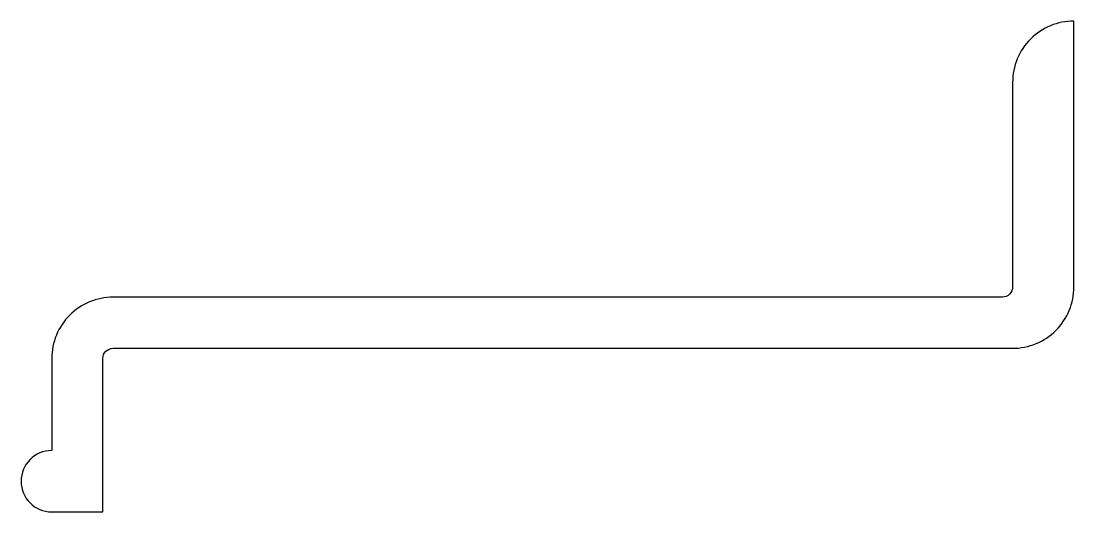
# Model space of a CAD drawing. Extents: x 143.3 to 194.8, y 213.4 to 237.4.
import ezdxf

# ---------------------------------------------------------------- set-up
doc = ezdxf.new("R2010")
doc.units = 0
doc.layers.add('ANA', color=220, linetype='CONTINUOUS')

msp = doc.modelspace()

# ---------------------------------------------------------------- linework, layer by layer
at = {"layer": 'ANA', "color": 7}
msp.add_lwpolyline([(191.767, 221.419, 0.414214), (194.767, 224.419), (194.767, 237.419, 0.414214), (191.767, 234.419), (191.767, 224.419, -0.414214), (191.267, 223.919), (147.767, 223.919, 0.414214), (144.767, 220.919), (144.767, 216.419, 1), (144.767, 213.419), (147.267, 213.419), (147.267, 220.919, -0.414214), (147.767, 221.419)], format="xyb", close=True, dxfattribs=at)

doc.saveas('drawing.dxf')
